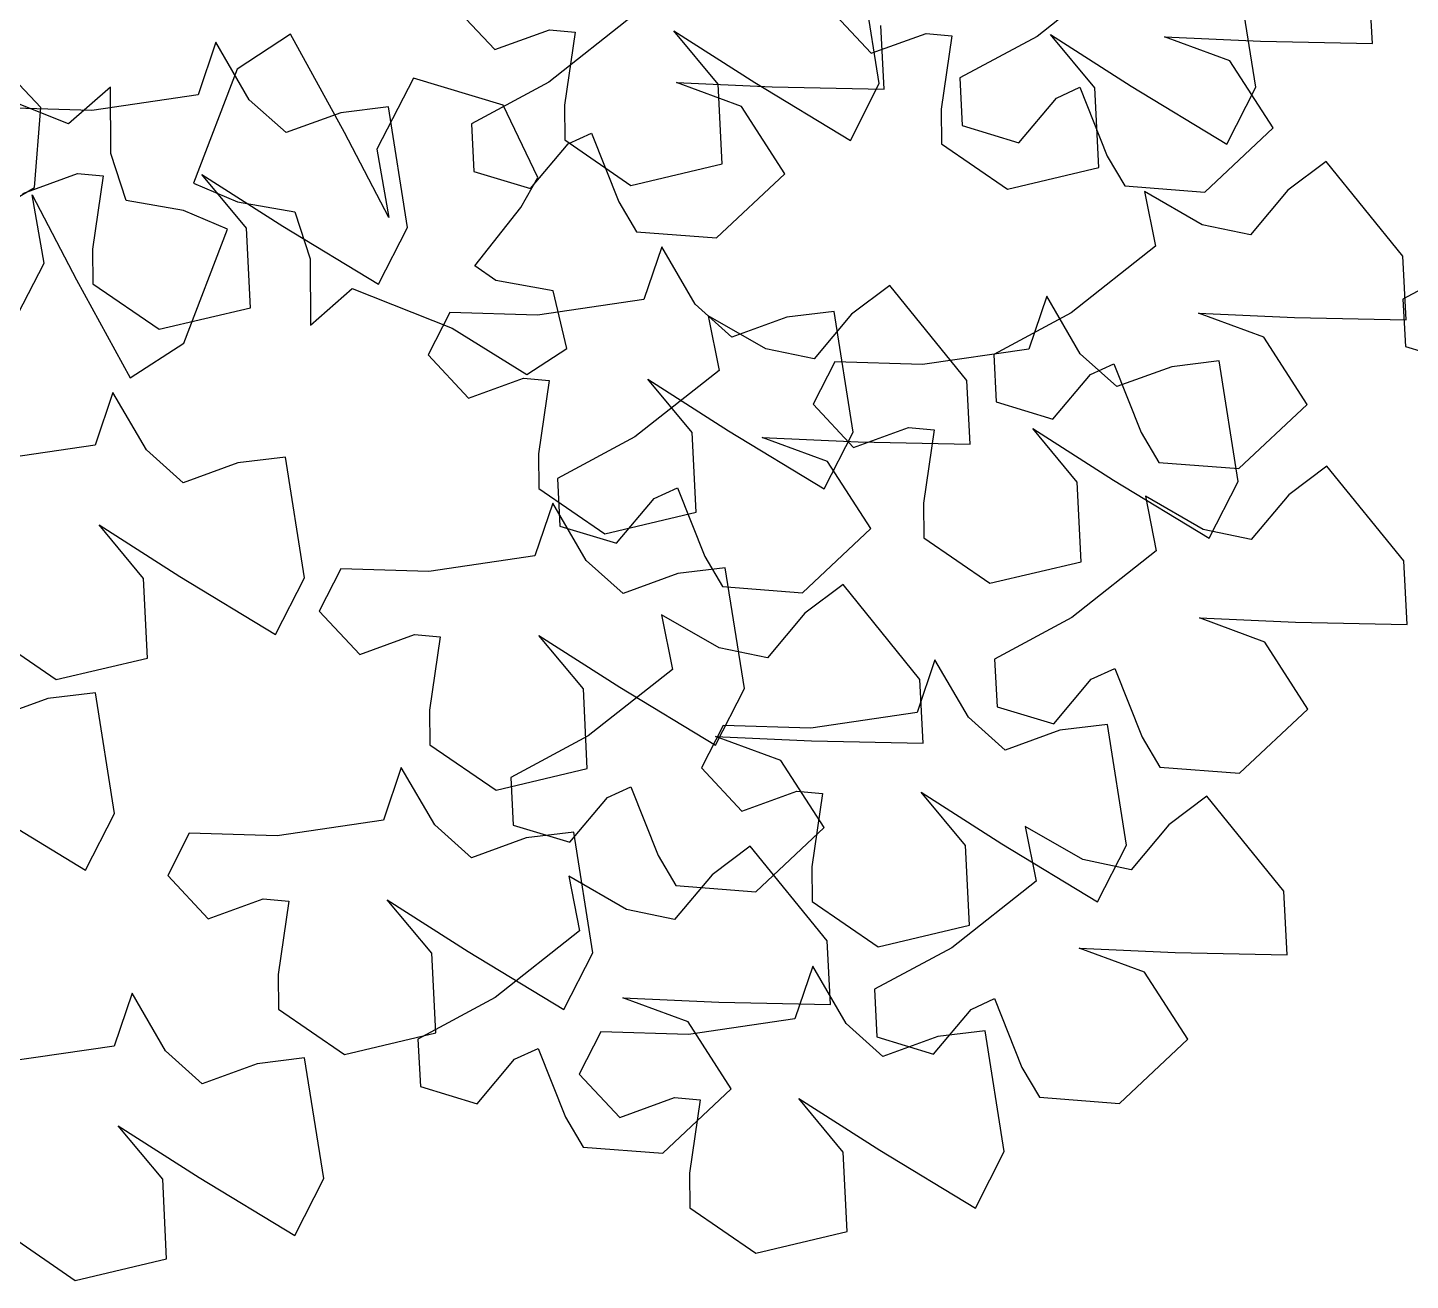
# Model space of a CAD drawing. Header units: millimetres. Extents: x 441156 to 441876, y 4514765 to 4515211.
# Drawn here: x 441407.575 to 441408.684, y 4514820.29 to 4514821.295 of the extents above; entities that cross this region are included whole.
import ezdxf

# ---------------------------------------------------------------- set-up
doc = ezdxf.new("R2010")
doc.units = ezdxf.units.MM
doc.layers.add('01_piscinas', color=254, linetype='Continuous')

msp = doc.modelspace()

# ---------------------------------------------------------------- linework, layer by layer
at = {"layer": '01_piscinas'}
for p, q in [((441408.25779802, 4514821.24979709, 0.00000053), (441408.2424831, 4514821.34657917, 0.00000053)), ((441408.45203823, 4514821.3411057, 0.00000053), (441408.38442798, 4514821.28769529, 0.00000053)), ((441408.55987272, 4514821.2468227, 0.00000053), (441408.5445578, 4514821.34360478, 0.00000053)), ((441408.65334992, 4514821.2819936, 0.00000053), (441408.65066782, 4514821.33303357, 0.00000053)), ((441407.9167706, 4514821.31172937, 0.00000053), (441407.9492583, 4514821.2770571, 0.00000053)), ((441408.21884531, 4514821.30875498, 0.00000053), (441408.251333, 4514821.27408271, 0.00000053)), ((441408.06029869, 4514821.30435598, 0.00000053), (441407.99268844, 4514821.25094557, 0.00000053)), ((441408.26161038, 4514821.24524388, 0.00000053), (441408.25892827, 4514821.29628385, 0.00000053)), ((441407.58506842, 4514821.23058661, 0.00000053), (441407.53350357, 4514821.28538875, 0.00000053)), ((441407.78553558, 4514821.28931741, 0.00000053), (441407.74267473, 4514821.26147466, 0.00000053)), ((441407.82876625, 4514821.21066125, 0.00000053), (441407.78553558, 4514821.28931741, 0.00000053)), ((441407.9492583, 4514821.2770571, 0.00000053), (441407.99324868, 4514821.29305395, 0.00000053)), ((441407.99324868, 4514821.29305395, 0.00000053), (441408.01381846, 4514821.29115523, 0.00000053)), ((441408.01381846, 4514821.29115523, 0.00000053), (441408.00526252, 4514821.23238276, 0.00000053)), ((441408.0929544, 4514821.29220393, 0.00000053), (441408.15783387, 4514821.25075702, 0.00000053)), ((441408.12864726, 4514821.24931839, 0.00000053), (441408.0929544, 4514821.29220393, 0.00000053)), ((441408.251333, 4514821.27408271, 0.00000053), (441408.29532338, 4514821.29007955, 0.00000053)), ((441408.29532338, 4514821.29007955, 0.00000053), (441408.31589316, 4514821.28818084, 0.00000053)), ((441408.31589316, 4514821.28818084, 0.00000053), (441408.30733722, 4514821.22940837, 0.00000053)), ((441408.38442798, 4514821.28769529, 0.00000053), (441408.32235906, 4514821.25429455, 0.00000053)), ((441408.39502911, 4514821.28922954, 0.00000053), (441408.45990857, 4514821.24778263, 0.00000053)), ((441408.43072196, 4514821.246344, 0.00000053), (441408.39502911, 4514821.28922954, 0.00000053)), ((441408.48670564, 4514821.28733716, 0.00000053), (441408.56361636, 4514821.28388282, 0.00000053)), ((441408.53905932, 4514821.26804363, 0.00000053), (441408.48670564, 4514821.28733716, 0.00000053)), ((441407.72557813, 4514821.2829697, 0.00000053), (441407.71125617, 4514821.24065417, 0.00000053)), ((441407.75239573, 4514821.23685673, 0.00000053), (441407.72557813, 4514821.2829697, 0.00000053)), ((441408.56361636, 4514821.28388282, 0.00000053), (441408.65334992, 4514821.2819936, 0.00000053)), ((441408.57372673, 4514821.21427509, 0.00000053), (441408.53905932, 4514821.26804363, 0.00000053)), ((441407.74267473, 4514821.26147466, 0.00000053), (441407.7075468, 4514821.17000145, 0.00000053)), ((441407.88399313, 4514821.25422096, 0.00000053), (441407.85476191, 4514821.19731384, 0.00000053)), ((441407.95605067, 4514821.23254334, 0.00000053), (441407.88399313, 4514821.25422096, 0.00000053)), ((441408.32235906, 4514821.25429455, 0.00000053), (441408.32436327, 4514821.21615479, 0.00000053)), ((441407.60747336, 4514821.21752818, 0.00000053), (441407.52741346, 4514821.24937517, 0.00000053)), ((441407.64103431, 4514821.24701352, 0.00000053), (441407.60747336, 4514821.21752818, 0.00000053)), ((441407.71125617, 4514821.24065417, 0.00000053), (441407.62599877, 4514821.22820452, 0.00000053)), ((441407.64120255, 4514821.19366972, 0.00000053), (441407.64103431, 4514821.24701352, 0.00000053)), ((441407.99268844, 4514821.25094557, 0.00000053), (441407.93061951, 4514821.21754483, 0.00000053)), ((441408.09496609, 4514821.25058744, 0.00000053), (441408.17187681, 4514821.2471331, 0.00000053)), ((441408.14731978, 4514821.23129391, 0.00000053), (441408.09496609, 4514821.25058744, 0.00000053)), ((441408.13178585, 4514821.18541977, 0.00000053), (441408.12864726, 4514821.24931839, 0.00000053)), ((441408.15783387, 4514821.25075702, 0.00000053), (441408.23460081, 4514821.20425412, 0.00000053)), ((441408.17187681, 4514821.2471331, 0.00000053), (441408.26161038, 4514821.24524388, 0.00000053)), ((441408.23460081, 4514821.20425412, 0.00000053), (441408.25779802, 4514821.24979709, 0.00000053)), ((441408.39993293, 4514821.23822044, 0.00000053), (441408.41869625, 4514821.24686099, 0.00000053)), ((441408.41869625, 4514821.24686099, 0.00000053), (441408.44067282, 4514821.19168457, 0.00000053)), ((441408.43386055, 4514821.18244538, 0.00000053), (441408.43072196, 4514821.246344, 0.00000053)), ((441408.45990857, 4514821.24778263, 0.00000053), (441408.53667551, 4514821.20127973, 0.00000053)), ((441408.53667551, 4514821.20127973, 0.00000053), (441408.55987272, 4514821.2468227, 0.00000053)), ((441407.62599877, 4514821.22820452, 0.00000053), (441407.55554513, 4514821.2303131, 0.00000053)), ((441407.58004896, 4514821.16649874, 0.00000053), (441407.58506842, 4514821.23058661, 0.00000053)), ((441407.78187121, 4514821.21046788, 0.00000053), (441407.75239573, 4514821.23685673, 0.00000053)), ((441407.86392345, 4514821.23113079, 0.00000053), (441407.82586158, 4514821.22646473, 0.00000053)), ((441407.87923837, 4514821.13434871, 0.00000053), (441407.86392345, 4514821.23113079, 0.00000053)), ((441407.98374763, 4514821.17453189, 0.00000053), (441407.95605067, 4514821.23254334, 0.00000053)), ((441408.00526252, 4514821.23238276, 0.00000053), (441408.00555138, 4514821.20455528, 0.00000053)), ((441408.18198719, 4514821.17752537, 0.00000053), (441408.14731978, 4514821.23129391, 0.00000053)), ((441408.30733722, 4514821.22940837, 0.00000053), (441408.30762608, 4514821.2015809, 0.00000053)), ((441408.36983457, 4514821.20237157, 0.00000053), (441408.39993293, 4514821.23822044, 0.00000053)), ((441407.82586158, 4514821.22646473, 0.00000053), (441407.78187121, 4514821.21046788, 0.00000053)), ((441407.86423007, 4514821.14232745, 0.00000053), (441407.82876625, 4514821.21066125, 0.00000053)), ((441407.93061951, 4514821.21754483, 0.00000053), (441407.93262373, 4514821.17940507, 0.00000053)), ((441408.00819339, 4514821.20147071, 0.00000053), (441408.02695671, 4514821.21011127, 0.00000053)), ((441408.02695671, 4514821.21011127, 0.00000053), (441408.04893327, 4514821.15493484, 0.00000053)), ((441408.32436327, 4514821.21615479, 0.00000053), (441408.36983457, 4514821.20237157, 0.00000053)), ((441408.51892459, 4514821.16271024, 0.00000053), (441408.57372673, 4514821.21427509, 0.00000053)), ((441407.85476191, 4514821.19731384, 0.00000053), (441407.86423007, 4514821.14232745, 0.00000053)), ((441407.97809503, 4514821.16562185, 0.00000053), (441408.00819339, 4514821.20147071, 0.00000053)), ((441408.00555138, 4514821.20455528, 0.00000053), (441408.05854338, 4514821.16816437, 0.00000053)), ((441408.30762608, 4514821.2015809, 0.00000053), (441408.36061808, 4514821.16518998, 0.00000053)), ((441407.65353464, 4514821.15607857, 0.00000053), (441407.64120255, 4514821.19366972, 0.00000053)), ((441408.05854338, 4514821.16816437, 0.00000053), (441408.13178585, 4514821.18541977, 0.00000053)), ((441408.44067282, 4514821.19168457, 0.00000053), (441408.45483672, 4514821.1677297, 0.00000053)), ((441408.61623547, 4514821.18741825, 0.00000053), (441408.58560596, 4514821.16434639, 0.00000053)), ((441408.67788962, 4514821.11125997, 0.00000053), (441408.61623547, 4514821.18741825, 0.00000053)), ((441407.57069865, 4514821.16160872, 0.00000053), (441407.61468903, 4514821.17760556, 0.00000053)), ((441407.61468903, 4514821.17760556, 0.00000053), (441407.63525881, 4514821.17570685, 0.00000053)), ((441407.63525881, 4514821.17570685, 0.00000053), (441407.62670286, 4514821.11693438, 0.00000053)), ((441407.71439475, 4514821.17675555, 0.00000053), (441407.77927422, 4514821.13530864, 0.00000053)), ((441407.75008761, 4514821.13387001, 0.00000053), (441407.71439475, 4514821.17675555, 0.00000053)), ((441407.93262373, 4514821.17940507, 0.00000053), (441407.97809503, 4514821.16562185, 0.00000053)), ((441407.97008405, 4514821.15028815, 0.00000053), (441407.98374763, 4514821.17453189, 0.00000053)), ((441408.12718505, 4514821.12596052, 0.00000053), (441408.18198719, 4514821.17752537, 0.00000053)), ((441408.36061808, 4514821.16518998, 0.00000053), (441408.43386055, 4514821.18244538, 0.00000053)), ((441407.55609409, 4514821.15233483, 0.00000053), (441407.58004896, 4514821.16649874, 0.00000053)), ((441407.7075468, 4514821.17000145, 0.00000053), (441407.74284237, 4514821.15501145, 0.00000053)), ((441408.45483672, 4514821.1677297, 0.00000053), (441408.51892459, 4514821.16271024, 0.00000053)), ((441408.47050545, 4514821.1631394, 0.00000053), (441408.47926004, 4514821.1193321, 0.00000053)), ((441408.51678666, 4514821.1366132, 0.00000053), (441408.47050545, 4514821.1631394, 0.00000053)), ((441408.58560596, 4514821.16434639, 0.00000053), (441408.5555076, 4514821.12849753, 0.00000053)), ((441407.57824215, 4514821.16062105, 0.00000053), (441407.61370596, 4514821.09228725, 0.00000053)), ((441407.5877103, 4514821.10563466, 0.00000053), (441407.57824215, 4514821.16062105, 0.00000053)), ((441407.69962985, 4514821.14793705, 0.00000053), (441407.65353464, 4514821.15607857, 0.00000053)), ((441407.74284237, 4514821.15501145, 0.00000053), (441407.78893757, 4514821.14686993, 0.00000053)), ((441408.04893327, 4514821.15493484, 0.00000053), (441408.06309718, 4514821.13097998, 0.00000053)), ((441407.73492542, 4514821.13294705, 0.00000053), (441407.69962985, 4514821.14793705, 0.00000053)), ((441407.78893757, 4514821.14686993, 0.00000053), (441407.80126966, 4514821.10927878, 0.00000053)), ((441407.93328815, 4514821.10366767, 0.00000053), (441407.97008405, 4514821.15028815, 0.00000053)), ((441407.69979749, 4514821.04147385, 0.00000053), (441407.73492542, 4514821.13294705, 0.00000053)), ((441407.7532262, 4514821.06997139, 0.00000053), (441407.75008761, 4514821.13387001, 0.00000053)), ((441407.77927422, 4514821.13530864, 0.00000053), (441407.85604116, 4514821.08880574, 0.00000053)), ((441407.85604116, 4514821.08880574, 0.00000053), (441407.87923837, 4514821.13434871, 0.00000053)), ((441408.06309718, 4514821.13097998, 0.00000053), (441408.12718505, 4514821.12596052, 0.00000053)), ((441408.5555076, 4514821.12849753, 0.00000053), (441408.51678666, 4514821.1366132, 0.00000053)), ((441408.08320938, 4514821.11892612, 0.00000053), (441408.06888742, 4514821.07661059, 0.00000053)), ((441408.11002699, 4514821.07281315, 0.00000053), (441408.08320938, 4514821.11892612, 0.00000053)), ((441408.47926004, 4514821.1193321, 0.00000053), (441408.41164979, 4514821.06592169, 0.00000053)), ((441407.62670286, 4514821.11693438, 0.00000053), (441407.62699173, 4514821.0891069, 0.00000053)), ((441407.80126966, 4514821.10927878, 0.00000053), (441407.80143791, 4514821.05593498, 0.00000053)), ((441408.68057173, 4514821.06022, 0.00000053), (441408.67788962, 4514821.11125997, 0.00000053)), ((441408.73995878, 4514821.11038487, 0.00000053), (441408.67788986, 4514821.07698414, 0.00000053)), ((441407.55847908, 4514821.04872754, 0.00000053), (441407.5877103, 4514821.10563466, 0.00000053)), ((441407.95015275, 4514821.09173844, 0.00000053), (441407.93328815, 4514821.10366767, 0.00000053)), ((441407.61370596, 4514821.09228725, 0.00000053), (441407.65693663, 4514821.01363109, 0.00000053)), ((441407.62699173, 4514821.0891069, 0.00000053), (441407.67998372, 4514821.05271599, 0.00000053)), ((441407.80143791, 4514821.05593498, 0.00000053), (441407.83499885, 4514821.08542032, 0.00000053)), ((441407.83499885, 4514821.08542032, 0.00000053), (441407.91505875, 4514821.05357333, 0.00000053)), ((441407.99624796, 4514821.08359693, 0.00000053), (441407.95015275, 4514821.09173844, 0.00000053)), ((441408.26624194, 4514821.08784446, 0.00000053), (441408.23561243, 4514821.0647726, 0.00000053)), ((441408.3278961, 4514821.01168618, 0.00000053), (441408.26624194, 4514821.08784446, 0.00000053)), ((441408.06888742, 4514821.07661059, 0.00000053), (441407.98363002, 4514821.06416094, 0.00000053)), ((441408.00704699, 4514821.03732601, 0.00000053), (441407.99624796, 4514821.08359693, 0.00000053)), ((441408.39206865, 4514821.07920753, 0.00000053), (441408.37774669, 4514821.036892, 0.00000053)), ((441408.41888626, 4514821.03309456, 0.00000053), (441408.39206865, 4514821.07920753, 0.00000053)), ((441408.67788986, 4514821.07698414, 0.00000053), (441408.67989407, 4514821.03884438, 0.00000053)), ((441407.67998372, 4514821.05271599, 0.00000053), (441407.7532262, 4514821.06997139, 0.00000053)), ((441407.91317639, 4514821.06626952, 0.00000053), (441407.89584221, 4514821.03223741, 0.00000053)), ((441407.98363002, 4514821.06416094, 0.00000053), (441407.91317639, 4514821.06626952, 0.00000053)), ((441408.13950246, 4514821.0464243, 0.00000053), (441408.11002699, 4514821.07281315, 0.00000053)), ((441408.12051193, 4514821.06356561, 0.00000053), (441408.12926651, 4514821.01975831, 0.00000053)), ((441408.16679314, 4514821.03703941, 0.00000053), (441408.12051193, 4514821.06356561, 0.00000053)), ((441408.2215547, 4514821.06708722, 0.00000053), (441408.18349284, 4514821.06242115, 0.00000053)), ((441408.23561243, 4514821.0647726, 0.00000053), (441408.20551407, 4514821.02892374, 0.00000053)), ((441408.23686963, 4514820.97030513, 0.00000053), (441408.2215547, 4514821.06708722, 0.00000053)), ((441408.41164979, 4514821.06592169, 0.00000053), (441408.34958086, 4514821.03252095, 0.00000053)), ((441408.51392744, 4514821.06556356, 0.00000053), (441408.59083816, 4514821.06210922, 0.00000053)), ((441408.56628113, 4514821.04627003, 0.00000053), (441408.51392744, 4514821.06556356, 0.00000053)), ((441407.91505875, 4514821.05357333, 0.00000053), (441407.9750191, 4514821.01652044, 0.00000053)), ((441408.18349284, 4514821.06242115, 0.00000053), (441408.13950246, 4514821.0464243, 0.00000053)), ((441408.59083816, 4514821.06210922, 0.00000053), (441408.68057173, 4514821.06022, 0.00000053)), ((441407.65693663, 4514821.01363109, 0.00000053), (441407.69979749, 4514821.04147385, 0.00000053)), ((441408.60094854, 4514820.99250149, 0.00000053), (441408.56628113, 4514821.04627003, 0.00000053)), ((441407.89584221, 4514821.03223741, 0.00000053), (441407.9283299, 4514820.99756514, 0.00000053)), ((441407.9750191, 4514821.01652044, 0.00000053), (441408.00704699, 4514821.03732601, 0.00000053)), ((441408.20551407, 4514821.02892374, 0.00000053), (441408.16679314, 4514821.03703941, 0.00000053)), ((441408.37774669, 4514821.036892, 0.00000053), (441408.29248929, 4514821.02444235, 0.00000053)), ((441408.34958086, 4514821.03252095, 0.00000053), (441408.35158507, 4514820.99438119, 0.00000053)), ((441408.44836173, 4514821.00670571, 0.00000053), (441408.41888626, 4514821.03309456, 0.00000053)), ((441408.67989407, 4514821.03884438, 0.00000053), (441408.72536538, 4514821.02506115, 0.00000053)), ((441408.12926651, 4514821.01975831, 0.00000053), (441408.06165626, 4514820.9663479, 0.00000053)), ((441408.22203566, 4514821.02655092, 0.00000053), (441408.20470148, 4514820.99251882, 0.00000053)), ((441408.29248929, 4514821.02444235, 0.00000053), (441408.22203566, 4514821.02655092, 0.00000053)), ((441408.42715474, 4514821.01644684, 0.00000053), (441408.44591805, 4514821.02508739, 0.00000053)), ((441408.44591805, 4514821.02508739, 0.00000053), (441408.46789462, 4514820.96991097, 0.00000053)), ((441408.49235211, 4514821.02270256, 0.00000053), (441408.44836173, 4514821.00670571, 0.00000053)), ((441408.53041397, 4514821.02736862, 0.00000053), (441408.49235211, 4514821.02270256, 0.00000053)), ((441408.54572889, 4514820.93058653, 0.00000053), (441408.53041397, 4514821.02736862, 0.00000053)), ((441407.9283299, 4514820.99756514, 0.00000053), (441407.97232028, 4514821.01356199, 0.00000053)), ((441407.97232028, 4514821.01356199, 0.00000053), (441407.99289006, 4514821.01166327, 0.00000053)), ((441407.99289006, 4514821.01166327, 0.00000053), (441407.98433412, 4514820.9528908, 0.00000053)), ((441408.07202601, 4514821.01271197, 0.00000053), (441408.13690548, 4514820.97126506, 0.00000053)), ((441408.10771886, 4514820.96982643, 0.00000053), (441408.07202601, 4514821.01271197, 0.00000053)), ((441408.33057821, 4514820.96064621, 0.00000053), (441408.3278961, 4514821.01168618, 0.00000053)), ((441408.39705638, 4514820.98059797, 0.00000053), (441408.42715474, 4514821.01644684, 0.00000053)), ((441407.64300718, 4514821.00201698, 0.00000053), (441407.62868522, 4514820.95970144, 0.00000053)), ((441407.66982478, 4514820.95590401, 0.00000053), (441407.64300718, 4514821.00201698, 0.00000053)), ((441408.20470148, 4514820.99251882, 0.00000053), (441408.23718917, 4514820.95784655, 0.00000053)), ((441408.35158507, 4514820.99438119, 0.00000053), (441408.39705638, 4514820.98059797, 0.00000053)), ((441408.5461464, 4514820.94093664, 0.00000053), (441408.60094854, 4514820.99250149, 0.00000053)), ((441408.06165626, 4514820.9663479, 0.00000053), (441407.99958734, 4514820.93294716, 0.00000053)), ((441408.11085745, 4514820.90592781, 0.00000053), (441408.10771886, 4514820.96982643, 0.00000053)), ((441408.13690548, 4514820.97126506, 0.00000053), (441408.21367241, 4514820.92476216, 0.00000053)), ((441408.16393392, 4514820.96598977, 0.00000053), (441408.24084464, 4514820.96253543, 0.00000053)), ((441408.21628761, 4514820.94669624, 0.00000053), (441408.16393392, 4514820.96598977, 0.00000053)), ((441408.21367241, 4514820.92476216, 0.00000053), (441408.23686963, 4514820.97030513, 0.00000053)), ((441408.23718917, 4514820.95784655, 0.00000053), (441408.28117955, 4514820.97384339, 0.00000053)), ((441408.28117955, 4514820.97384339, 0.00000053), (441408.30174933, 4514820.97194468, 0.00000053)), ((441408.30174933, 4514820.97194468, 0.00000053), (441408.29319339, 4514820.9131722, 0.00000053)), ((441408.38088528, 4514820.97299337, 0.00000053), (441408.44576474, 4514820.93154647, 0.00000053)), ((441408.41657813, 4514820.93010784, 0.00000053), (441408.38088528, 4514820.97299337, 0.00000053)), ((441408.46789462, 4514820.96991097, 0.00000053), (441408.48205852, 4514820.9459561, 0.00000053)), ((441407.62868522, 4514820.95970144, 0.00000053), (441407.54342782, 4514820.9472518, 0.00000053)), ((441407.69930026, 4514820.92951516, 0.00000053), (441407.66982478, 4514820.95590401, 0.00000053)), ((441407.98433412, 4514820.9528908, 0.00000053), (441407.98462299, 4514820.92506333, 0.00000053)), ((441408.24084464, 4514820.96253543, 0.00000053), (441408.33057821, 4514820.96064621, 0.00000053)), ((441407.74329064, 4514820.94551201, 0.00000053), (441407.69930026, 4514820.92951516, 0.00000053)), ((441407.7813525, 4514820.95017807, 0.00000053), (441407.74329064, 4514820.94551201, 0.00000053)), ((441407.79666742, 4514820.85339598, 0.00000053), (441407.7813525, 4514820.95017807, 0.00000053)), ((441408.25095501, 4514820.8929277, 0.00000053), (441408.21628761, 4514820.94669624, 0.00000053)), ((441408.48205852, 4514820.9459561, 0.00000053), (441408.5461464, 4514820.94093664, 0.00000053)), ((441408.61694095, 4514820.94299363, 0.00000053), (441408.58631144, 4514820.91992177, 0.00000053)), ((441408.6785951, 4514820.86683534, 0.00000053), (441408.61694095, 4514820.94299363, 0.00000053)), ((441407.99958734, 4514820.93294716, 0.00000053), (441408.00159155, 4514820.8948074, 0.00000053)), ((441408.41971672, 4514820.86620922, 0.00000053), (441408.41657813, 4514820.93010784, 0.00000053)), ((441408.44576474, 4514820.93154647, 0.00000053), (441408.52253168, 4514820.88504357, 0.00000053)), ((441408.52253168, 4514820.88504357, 0.00000053), (441408.54572889, 4514820.93058653, 0.00000053)), ((441407.98462299, 4514820.92506333, 0.00000053), (441408.03761498, 4514820.88867241, 0.00000053)), ((441408.07716122, 4514820.91687305, 0.00000053), (441408.09592453, 4514820.9255136, 0.00000053)), ((441408.09592453, 4514820.9255136, 0.00000053), (441408.1179011, 4514820.87033718, 0.00000053)), ((441408.47121093, 4514820.91871477, 0.00000053), (441408.47996552, 4514820.87490747, 0.00000053)), ((441408.51749215, 4514820.89218857, 0.00000053), (441408.47121093, 4514820.91871477, 0.00000053)), ((441408.58631144, 4514820.91992177, 0.00000053), (441408.55621308, 4514820.8840729, 0.00000053)), ((441407.99589736, 4514820.91325364, 0.00000053), (441407.9815754, 4514820.87093811, 0.00000053)), ((441408.02271496, 4514820.86714068, 0.00000053), (441407.99589736, 4514820.91325364, 0.00000053)), ((441408.04706286, 4514820.88102418, 0.00000053), (441408.07716122, 4514820.91687305, 0.00000053)), ((441408.29319339, 4514820.9131722, 0.00000053), (441408.29348225, 4514820.88534473, 0.00000053)), ((441408.03761498, 4514820.88867241, 0.00000053), (441408.11085745, 4514820.90592781, 0.00000053)), ((441407.63182381, 4514820.89580282, 0.00000053), (441407.69670327, 4514820.85435592, 0.00000053)), ((441407.66751666, 4514820.85291729, 0.00000053), (441407.63182381, 4514820.89580282, 0.00000053)), ((441408.00159155, 4514820.8948074, 0.00000053), (441408.04706286, 4514820.88102418, 0.00000053)), ((441408.19615287, 4514820.84136285, 0.00000053), (441408.25095501, 4514820.8929277, 0.00000053)), ((441408.29348225, 4514820.88534473, 0.00000053), (441408.34647425, 4514820.84895382, 0.00000053)), ((441408.55621308, 4514820.8840729, 0.00000053), (441408.51749215, 4514820.89218857, 0.00000053)), ((441408.47996552, 4514820.87490747, 0.00000053), (441408.41235527, 4514820.82149706, 0.00000053)), ((441407.9815754, 4514820.87093811, 0.00000053), (441407.896318, 4514820.85848847, 0.00000053)), ((441408.05219044, 4514820.84075183, 0.00000053), (441408.02271496, 4514820.86714068, 0.00000053)), ((441408.1179011, 4514820.87033718, 0.00000053), (441408.132065, 4514820.84638231, 0.00000053)), ((441408.34647425, 4514820.84895382, 0.00000053), (441408.41971672, 4514820.86620922, 0.00000053)), ((441408.68127721, 4514820.81579537, 0.00000053), (441408.6785951, 4514820.86683534, 0.00000053)), ((441407.67065525, 4514820.78901867, 0.00000053), (441407.66751666, 4514820.85291729, 0.00000053)), ((441407.69670327, 4514820.85435592, 0.00000053), (441407.77347021, 4514820.80785302, 0.00000053)), ((441407.77347021, 4514820.80785302, 0.00000053), (441407.79666742, 4514820.85339598, 0.00000053)), ((441407.82586436, 4514820.86059704, 0.00000053), (441407.80853018, 4514820.82656494, 0.00000053)), ((441407.896318, 4514820.85848847, 0.00000053), (441407.82586436, 4514820.86059704, 0.00000053)), ((441408.09618082, 4514820.85674868, 0.00000053), (441408.05219044, 4514820.84075183, 0.00000053)), ((441408.13424268, 4514820.86141474, 0.00000053), (441408.09618082, 4514820.85674868, 0.00000053)), ((441408.1495576, 4514820.76463265, 0.00000053), (441408.13424268, 4514820.86141474, 0.00000053)), ((441408.132065, 4514820.84638231, 0.00000053), (441408.19615287, 4514820.84136285, 0.00000053)), ((441408.22874548, 4514820.84798042, 0.00000053), (441408.19811597, 4514820.82490855, 0.00000053)), ((441408.29039963, 4514820.77182213, 0.00000053), (441408.22874548, 4514820.84798042, 0.00000053)), ((441407.80853018, 4514820.82656494, 0.00000053), (441407.84101788, 4514820.79189267, 0.00000053)), ((441408.08301546, 4514820.82370156, 0.00000053), (441408.09177004, 4514820.77989426, 0.00000053)), ((441408.12929667, 4514820.79717536, 0.00000053), (441408.08301546, 4514820.82370156, 0.00000053)), ((441408.19811597, 4514820.82490855, 0.00000053), (441408.16801761, 4514820.78905969, 0.00000053)), ((441408.41235527, 4514820.82149706, 0.00000053), (441408.35028634, 4514820.78809632, 0.00000053)), ((441408.51463292, 4514820.82113893, 0.00000053), (441408.59154364, 4514820.81768459, 0.00000053)), ((441408.56698661, 4514820.8018454, 0.00000053), (441408.51463292, 4514820.82113893, 0.00000053)), ((441407.54442078, 4514820.80815418, 0.00000053), (441407.59741278, 4514820.77176327, 0.00000053)), ((441407.84101788, 4514820.79189267, 0.00000053), (441407.88500826, 4514820.80788951, 0.00000053)), ((441407.88500826, 4514820.80788951, 0.00000053), (441407.90557804, 4514820.80599079, 0.00000053)), ((441408.59154364, 4514820.81768459, 0.00000053), (441408.68127721, 4514820.81579537, 0.00000053)), ((441407.90557804, 4514820.80599079, 0.00000053), (441407.8970221, 4514820.74721832, 0.00000053)), ((441407.98471398, 4514820.80703949, 0.00000053), (441408.04959345, 4514820.76559258, 0.00000053)), ((441408.02040684, 4514820.76415396, 0.00000053), (441407.98471398, 4514820.80703949, 0.00000053)), ((441408.16801761, 4514820.78905969, 0.00000053), (441408.12929667, 4514820.79717536, 0.00000053)), ((441408.60165402, 4514820.74807686, 0.00000053), (441408.56698661, 4514820.8018454, 0.00000053)), ((441407.59741278, 4514820.77176327, 0.00000053), (441407.67065525, 4514820.78901867, 0.00000053)), ((441408.30245288, 4514820.78760539, 0.00000053), (441408.28813092, 4514820.74528986, 0.00000053)), ((441408.32927049, 4514820.74149242, 0.00000053), (441408.30245288, 4514820.78760539, 0.00000053)), ((441408.35028634, 4514820.78809632, 0.00000053), (441408.35229056, 4514820.74995656, 0.00000053)), ((441408.09177004, 4514820.77989426, 0.00000053), (441408.02415979, 4514820.72648385, 0.00000053)), ((441408.42786022, 4514820.77202221, 0.00000053), (441408.44662354, 4514820.78066276, 0.00000053)), ((441408.44662354, 4514820.78066276, 0.00000053), (441408.46860011, 4514820.72548634, 0.00000053)), ((441408.02354543, 4514820.70025534, 0.00000053), (441408.02040684, 4514820.76415396, 0.00000053)), ((441408.04959345, 4514820.76559258, 0.00000053), (441408.12636039, 4514820.71908969, 0.00000053)), ((441408.12636039, 4514820.71908969, 0.00000053), (441408.1495576, 4514820.76463265, 0.00000053)), ((441408.29308174, 4514820.72078216, 0.00000053), (441408.29039963, 4514820.77182213, 0.00000053)), ((441408.39776186, 4514820.73617334, 0.00000053), (441408.42786022, 4514820.77202221, 0.00000053)), ((441407.59088572, 4514820.75653188, 0.00000053), (441407.54689534, 4514820.74053503, 0.00000053)), ((441407.62894758, 4514820.76119794, 0.00000053), (441407.59088572, 4514820.75653188, 0.00000053)), ((441407.6442625, 4514820.66441585, 0.00000053), (441407.62894758, 4514820.76119794, 0.00000053)), ((441407.8970221, 4514820.74721832, 0.00000053), (441407.89731096, 4514820.71939085, 0.00000053)), ((441408.28813092, 4514820.74528986, 0.00000053), (441408.20287352, 4514820.73284021, 0.00000053)), ((441408.35874596, 4514820.71510358, 0.00000053), (441408.32927049, 4514820.74149242, 0.00000053)), ((441408.35229056, 4514820.74995656, 0.00000053), (441408.39776186, 4514820.73617334, 0.00000053)), ((441408.54685188, 4514820.69651201, 0.00000053), (441408.60165402, 4514820.74807686, 0.00000053)), ((441408.13241989, 4514820.73494879, 0.00000053), (441408.11508571, 4514820.70091668, 0.00000053)), ((441408.20287352, 4514820.73284021, 0.00000053), (441408.13241989, 4514820.73494879, 0.00000053)), ((441408.40273634, 4514820.73110042, 0.00000053), (441408.35874596, 4514820.71510358, 0.00000053)), ((441408.4407982, 4514820.73576649, 0.00000053), (441408.40273634, 4514820.73110042, 0.00000053)), ((441408.45611313, 4514820.6389844, 0.00000053), (441408.4407982, 4514820.73576649, 0.00000053)), ((441407.89731096, 4514820.71939085, 0.00000053), (441407.95030296, 4514820.68299993, 0.00000053)), ((441408.02415979, 4514820.72648385, 0.00000053), (441407.96209087, 4514820.69308311, 0.00000053)), ((441408.12643745, 4514820.72612572, 0.00000053), (441408.20334817, 4514820.72267138, 0.00000053)), ((441408.17879114, 4514820.70683219, 0.00000053), (441408.12643745, 4514820.72612572, 0.00000053)), ((441408.20334817, 4514820.72267138, 0.00000053), (441408.29308174, 4514820.72078216, 0.00000053)), ((441408.46860011, 4514820.72548634, 0.00000053), (441408.48276401, 4514820.70153147, 0.00000053)), ((441407.87429601, 4514820.70122296, 0.00000053), (441407.85997405, 4514820.65890743, 0.00000053)), ((441407.90111361, 4514820.65511, 0.00000053), (441407.87429601, 4514820.70122296, 0.00000053)), ((441407.95030296, 4514820.68299993, 0.00000053), (441408.02354543, 4514820.70025534, 0.00000053)), ((441408.11508571, 4514820.70091668, 0.00000053), (441408.1475734, 4514820.66624441, 0.00000053)), ((441408.21345855, 4514820.65306365, 0.00000053), (441408.17879114, 4514820.70683219, 0.00000053)), ((441408.48276401, 4514820.70153147, 0.00000053), (441408.54685188, 4514820.69651201, 0.00000053)), ((441407.96209087, 4514820.69308311, 0.00000053), (441407.96409508, 4514820.65494335, 0.00000053)), ((441408.03966475, 4514820.677009, 0.00000053), (441408.05842806, 4514820.68564955, 0.00000053)), ((441408.05842806, 4514820.68564955, 0.00000053), (441408.08040463, 4514820.63047312, 0.00000053)), ((441408.00956639, 4514820.64116013, 0.00000053), (441408.03966475, 4514820.677009, 0.00000053)), ((441408.1475734, 4514820.66624441, 0.00000053), (441408.19156378, 4514820.68224126, 0.00000053)), ((441408.19156378, 4514820.68224126, 0.00000053), (441408.21213356, 4514820.68034254, 0.00000053)), ((441408.21213356, 4514820.68034254, 0.00000053), (441408.20357762, 4514820.62157007, 0.00000053)), ((441408.29126951, 4514820.68139124, 0.00000053), (441408.35614898, 4514820.63994433, 0.00000053)), ((441408.32696236, 4514820.6385057, 0.00000053), (441408.29126951, 4514820.68139124, 0.00000053)), ((441408.52055289, 4514820.67813627, 0.00000053), (441408.48992338, 4514820.65506441, 0.00000053)), ((441408.58220705, 4514820.60197798, 0.00000053), (441408.52055289, 4514820.67813627, 0.00000053)), ((441407.54429835, 4514820.66537579, 0.00000053), (441407.62106529, 4514820.61887289, 0.00000053)), ((441407.62106529, 4514820.61887289, 0.00000053), (441407.6442625, 4514820.66441585, 0.00000053)), ((441407.85997405, 4514820.65890743, 0.00000053), (441407.77471665, 4514820.64645779, 0.00000053)), ((441407.93058909, 4514820.62872115, 0.00000053), (441407.90111361, 4514820.65511, 0.00000053)), ((441407.96409508, 4514820.65494335, 0.00000053), (441408.00956639, 4514820.64116013, 0.00000053)), ((441408.15865641, 4514820.6014988, 0.00000053), (441408.21345855, 4514820.65306365, 0.00000053)), ((441408.37482288, 4514820.65385742, 0.00000053), (441408.38357746, 4514820.61005011, 0.00000053)), ((441408.42110409, 4514820.62733122, 0.00000053), (441408.37482288, 4514820.65385742, 0.00000053)), ((441408.48992338, 4514820.65506441, 0.00000053), (441408.45982502, 4514820.61921554, 0.00000053)), ((441407.70426302, 4514820.64856636, 0.00000053), (441407.68692884, 4514820.61453426, 0.00000053)), ((441407.77471665, 4514820.64645779, 0.00000053), (441407.70426302, 4514820.64856636, 0.00000053)), ((441407.97457947, 4514820.644718, 0.00000053), (441407.93058909, 4514820.62872115, 0.00000053)), ((441408.01264133, 4514820.64938406, 0.00000053), (441407.97457947, 4514820.644718, 0.00000053)), ((441408.02795625, 4514820.55260197, 0.00000053), (441408.01264133, 4514820.64938406, 0.00000053)), ((441408.08040463, 4514820.63047312, 0.00000053), (441408.09456853, 4514820.60651826, 0.00000053)), ((441408.15432079, 4514820.63820038, 0.00000053), (441408.12369128, 4514820.61512852, 0.00000053)), ((441408.21597495, 4514820.56204209, 0.00000053), (441408.15432079, 4514820.63820038, 0.00000053)), ((441408.33010095, 4514820.57460708, 0.00000053), (441408.32696236, 4514820.6385057, 0.00000053)), ((441408.35614898, 4514820.63994433, 0.00000053), (441408.43291591, 4514820.59344143, 0.00000053)), ((441408.43291591, 4514820.59344143, 0.00000053), (441408.45611313, 4514820.6389844, 0.00000053)), ((441408.20357762, 4514820.62157007, 0.00000053), (441408.20386649, 4514820.5937426, 0.00000053)), ((441408.45982502, 4514820.61921554, 0.00000053), (441408.42110409, 4514820.62733122, 0.00000053)), ((441407.68692884, 4514820.61453426, 0.00000053), (441407.71941653, 4514820.57986199, 0.00000053)), ((441408.00859078, 4514820.61392152, 0.00000053), (441408.01734536, 4514820.57011422, 0.00000053)), ((441408.05487199, 4514820.58739532, 0.00000053), (441408.00859078, 4514820.61392152, 0.00000053)), ((441408.12369128, 4514820.61512852, 0.00000053), (441408.09359292, 4514820.57927965, 0.00000053)), ((441408.38357746, 4514820.61005011, 0.00000053), (441408.31596721, 4514820.5566397, 0.00000053)), ((441408.09456853, 4514820.60651826, 0.00000053), (441408.15865641, 4514820.6014988, 0.00000053)), ((441408.58488916, 4514820.55093801, 0.00000053), (441408.58220705, 4514820.60197798, 0.00000053)), ((441407.71941653, 4514820.57986199, 0.00000053), (441407.76340691, 4514820.59585883, 0.00000053)), ((441407.76340691, 4514820.59585883, 0.00000053), (441407.78397669, 4514820.59396011, 0.00000053)), ((441407.78397669, 4514820.59396011, 0.00000053), (441407.77542075, 4514820.53518764, 0.00000053)), ((441407.86311263, 4514820.59500881, 0.00000053), (441407.9279921, 4514820.55356191, 0.00000053)), ((441407.89880549, 4514820.55212328, 0.00000053), (441407.86311263, 4514820.59500881, 0.00000053)), ((441408.09359292, 4514820.57927965, 0.00000053), (441408.05487199, 4514820.58739532, 0.00000053)), ((441408.20386649, 4514820.5937426, 0.00000053), (441408.25685848, 4514820.55735168, 0.00000053)), ((441408.25685848, 4514820.55735168, 0.00000053), (441408.33010095, 4514820.57460708, 0.00000053)), ((441408.01734536, 4514820.57011422, 0.00000053), (441407.94973511, 4514820.51670381, 0.00000053)), ((441407.9279921, 4514820.55356191, 0.00000053), (441408.00475904, 4514820.50705901, 0.00000053)), ((441408.00475904, 4514820.50705901, 0.00000053), (441408.02795625, 4514820.55260197, 0.00000053)), ((441408.21865706, 4514820.51100212, 0.00000053), (441408.21597495, 4514820.56204209, 0.00000053)), ((441408.31596721, 4514820.5566397, 0.00000053), (441408.25389829, 4514820.52323897, 0.00000053)), ((441408.41824487, 4514820.55628158, 0.00000053), (441408.49515559, 4514820.55282723, 0.00000053)), ((441408.47059856, 4514820.53698804, 0.00000053), (441408.41824487, 4514820.55628158, 0.00000053)), ((441408.49515559, 4514820.55282723, 0.00000053), (441408.58488916, 4514820.55093801, 0.00000053)), ((441407.90194408, 4514820.48822465, 0.00000053), (441407.89880549, 4514820.55212328, 0.00000053)), ((441408.20442168, 4514820.54184092, 0.00000053), (441408.19009972, 4514820.49952539, 0.00000053)), ((441408.23123928, 4514820.49572796, 0.00000053), (441408.20442168, 4514820.54184092, 0.00000053)), ((441407.77542075, 4514820.53518764, 0.00000053), (441407.77570961, 4514820.50736017, 0.00000053)), ((441408.50526596, 4514820.4832195, 0.00000053), (441408.47059856, 4514820.53698804, 0.00000053)), ((441407.65839283, 4514820.52004379, 0.00000053), (441407.64407086, 4514820.47772826, 0.00000053)), ((441407.68521043, 4514820.47393082, 0.00000053), (441407.65839283, 4514820.52004379, 0.00000053)), ((441408.25389829, 4514820.52323897, 0.00000053), (441408.2559025, 4514820.48509921, 0.00000053)), ((441407.94973511, 4514820.51670381, 0.00000053), (441407.88766619, 4514820.48330307, 0.00000053)), ((441408.05201277, 4514820.51634568, 0.00000053), (441408.12892349, 4514820.51289134, 0.00000053)), ((441408.10436646, 4514820.49705215, 0.00000053), (441408.05201277, 4514820.51634568, 0.00000053)), ((441408.12892349, 4514820.51289134, 0.00000053), (441408.21865706, 4514820.51100212, 0.00000053)), ((441408.33147217, 4514820.50716485, 0.00000053), (441408.35023548, 4514820.5158054, 0.00000053)), ((441408.35023548, 4514820.5158054, 0.00000053), (441408.37221205, 4514820.46062898, 0.00000053)), ((441407.77570961, 4514820.50736017, 0.00000053), (441407.82870161, 4514820.47096925, 0.00000053)), ((441408.13903386, 4514820.44328361, 0.00000053), (441408.10436646, 4514820.49705215, 0.00000053)), ((441408.19009972, 4514820.49952539, 0.00000053), (441408.10484232, 4514820.48707575, 0.00000053)), ((441408.30137381, 4514820.47131599, 0.00000053), (441408.33147217, 4514820.50716485, 0.00000053)), ((441407.82870161, 4514820.47096925, 0.00000053), (441407.90194408, 4514820.48822465, 0.00000053)), ((441408.03438868, 4514820.48918432, 0.00000053), (441408.0170545, 4514820.45515222, 0.00000053)), ((441408.10484232, 4514820.48707575, 0.00000053), (441408.03438868, 4514820.48918432, 0.00000053)), ((441408.26071476, 4514820.46933911, 0.00000053), (441408.23123928, 4514820.49572796, 0.00000053)), ((441408.342767, 4514820.49000202, 0.00000053), (441408.30470514, 4514820.48533596, 0.00000053)), ((441408.35808192, 4514820.39321993, 0.00000053), (441408.342767, 4514820.49000202, 0.00000053)), ((441407.64407086, 4514820.47772826, 0.00000053), (441407.55881347, 4514820.46527862, 0.00000053)), ((441407.88766619, 4514820.48330307, 0.00000053), (441407.8896704, 4514820.44516331, 0.00000053)), ((441407.96524007, 4514820.46722896, 0.00000053), (441407.98400338, 4514820.47586951, 0.00000053)), ((441407.98400338, 4514820.47586951, 0.00000053), (441408.00597995, 4514820.42069309, 0.00000053)), ((441408.2559025, 4514820.48509921, 0.00000053), (441408.30137381, 4514820.47131599, 0.00000053)), ((441408.30470514, 4514820.48533596, 0.00000053), (441408.26071476, 4514820.46933911, 0.00000053)), ((441408.45046382, 4514820.43165465, 0.00000053), (441408.50526596, 4514820.4832195, 0.00000053)), ((441407.71468591, 4514820.44754198, 0.00000053), (441407.68521043, 4514820.47393082, 0.00000053)), ((441407.79673815, 4514820.46820489, 0.00000053), (441407.75867628, 4514820.46353883, 0.00000053)), ((441407.81205307, 4514820.3714228, 0.00000053), (441407.79673815, 4514820.46820489, 0.00000053)), ((441407.93514171, 4514820.43138009, 0.00000053), (441407.96524007, 4514820.46722896, 0.00000053)), ((441407.75867628, 4514820.46353883, 0.00000053), (441407.71468591, 4514820.44754198, 0.00000053)), ((441408.0170545, 4514820.45515222, 0.00000053), (441408.0495422, 4514820.42047995, 0.00000053)), ((441408.37221205, 4514820.46062898, 0.00000053), (441408.38637595, 4514820.43667411, 0.00000053)), ((441407.8896704, 4514820.44516331, 0.00000053), (441407.93514171, 4514820.43138009, 0.00000053)), ((441408.08423172, 4514820.39171876, 0.00000053), (441408.13903386, 4514820.44328361, 0.00000053)), ((441408.0495422, 4514820.42047995, 0.00000053), (441408.09353258, 4514820.43647679, 0.00000053)), ((441408.09353258, 4514820.43647679, 0.00000053), (441408.11410236, 4514820.43457807, 0.00000053)), ((441408.11410236, 4514820.43457807, 0.00000053), (441408.10554642, 4514820.37580561, 0.00000053)), ((441408.1932383, 4514820.43562677, 0.00000053), (441408.25811777, 4514820.39417986, 0.00000053)), ((441408.22893116, 4514820.39274124, 0.00000053), (441408.1932383, 4514820.43562677, 0.00000053)), ((441408.38637595, 4514820.43667411, 0.00000053), (441408.45046382, 4514820.43165465, 0.00000053)), ((441408.00597995, 4514820.42069309, 0.00000053), (441408.02014385, 4514820.39673822, 0.00000053)), ((441407.64720945, 4514820.41382964, 0.00000053), (441407.71208892, 4514820.37238273, 0.00000053)), ((441407.68290231, 4514820.37094411, 0.00000053), (441407.64720945, 4514820.41382964, 0.00000053)), ((441408.02014385, 4514820.39673822, 0.00000053), (441408.08423172, 4514820.39171876, 0.00000053)), ((441408.23206975, 4514820.32884261, 0.00000053), (441408.22893116, 4514820.39274124, 0.00000053)), ((441408.25811777, 4514820.39417986, 0.00000053), (441408.33488471, 4514820.34767697, 0.00000053)), ((441408.33488471, 4514820.34767697, 0.00000053), (441408.35808192, 4514820.39321993, 0.00000053)), ((441408.10554642, 4514820.37580561, 0.00000053), (441408.10583528, 4514820.34797813, 0.00000053)), ((441407.68604089, 4514820.30704548, 0.00000053), (441407.68290231, 4514820.37094411, 0.00000053)), ((441407.71208892, 4514820.37238273, 0.00000053), (441407.78885586, 4514820.32587983, 0.00000053)), ((441407.78885586, 4514820.32587983, 0.00000053), (441407.81205307, 4514820.3714228, 0.00000053)), ((441408.10583528, 4514820.34797813, 0.00000053), (441408.15882728, 4514820.31158721, 0.00000053)), ((441407.55980643, 4514820.326181, 0.00000053), (441407.61279842, 4514820.28979008, 0.00000053)), ((441408.15882728, 4514820.31158721, 0.00000053), (441408.23206975, 4514820.32884261, 0.00000053)), ((441407.61279842, 4514820.28979008, 0.00000053), (441407.68604089, 4514820.30704548, 0.00000053))]:
    msp.add_line(p, q, dxfattribs=at)

doc.saveas('drawing.dxf')
